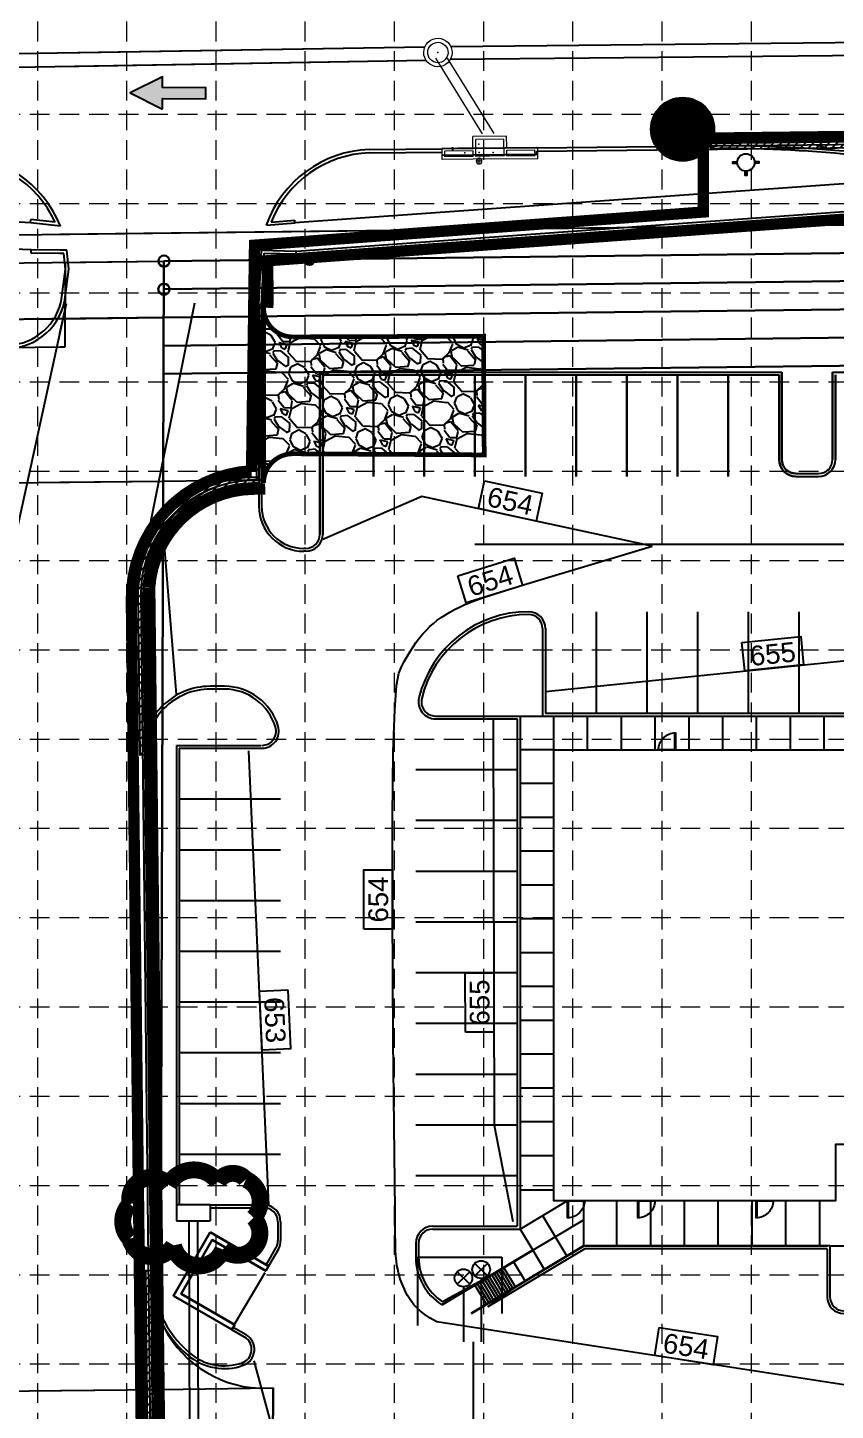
# Model space of a CAD drawing. Header units: feet. Extents: x -1048 to -33, y 2514 to 3149.
# Drawn here: x -779.7 to -636.3, y 2775.5 to 3020.8 of the extents above; entities that cross this region are included whole.
import ezdxf
from ezdxf.enums import TextEntityAlignment as Align

# ---------------------------------------------------------------- set-up
doc = ezdxf.new("R2010")
doc.units = ezdxf.units.FT
doc.header["$LTSCALE"] = 20
doc.header["$MEASUREMENT"] = 0
for name, pattern in [('DASHED', [0.75, 0.5, -0.25]), ('HIDDEN', [0.375, 0.25, -0.125]), ('HIDDEN2', [0.1875, 0.125, -0.0625]), ('PHANTOM2', [1.25, 0.625, -0.125, 0.125, -0.125, 0.125, -0.125])]:
    doc.linetypes.add(name, pattern=pattern)
for name, color, linetype in [('1 PROPOSED CONTOURS', 36, 'Continuous'), ('ARROWS', 252, 'Continuous'), ('BOUND-ADJ', 3, 'PHANTOM2'), ('BOUNDARY', 4, 'PHANTOM2'), ('E_CONC', 7, 'Continuous'), ('E_CURB', 7, 'Continuous'), ('E_FL_STRIPE', 81, 'HIDDEN2'), ('E_GUT', 8, 'HIDDEN2'), ('EX_ESMT_ACCESS', 3, 'HIDDEN2'), ('EX_ESMT_ACCESS_OFF', 3, 'HIDDEN2'), ('EX_ESMT_FIRELANE', 3, 'HIDDEN2'), ('EX_ESMT_UTIL', 3, 'HIDDEN2'), ('EX_ESMT_UTIL_OFF', 3, 'HIDDEN2'), ('EX_FH', 150, 'Continuous'), ('EX_INLETS_MANHOLES', 8, 'HIDDEN2'), ('EX_ROW_DED', 2, 'HIDDEN2'), ('EX_STM_SEW', 8, 'HIDDEN'), ('GRID', 254, 'HIDDEN'), ('LEGEND', 2, 'Continuous'), ('LIMITS OF DISTURBANCE', 1, 'HIDDEN'), ('P_BLDG', 1, 'Continuous'), ('P_BLDG_DOOR', 3, 'Continuous'), ('P_CONTOUR', 1, 'Continuous'), ('P_CONTOUR_FOOT', 1, 'Continuous'), ('P_CURB', 2, 'Continuous'), ('P_DEDICATION', 1, 'PHANTOM2'), ('P_DUMPSTER', 2, 'Continuous'), ('P_ESMT_LAND', 3, 'HIDDEN'), ('P_ESMT_SEW', 2, 'HIDDEN'), ('P_ESMT_WATER', 3, 'HIDDEN2'), ('P_GUT', 7, 'Continuous'), ('P_INLET', 40, 'Continuous'), ('P_STM_SEW', 40, 'Continuous'), ('P_STRIPE', 7, 'HIDDEN'), ('P_WALK', 2, 'Continuous'), ('P_WALK_JNT', 7, 'Continuous'), ('P_WATER_SERVICE', 3, 'Continuous'), ('SAWCUT', 220, 'Continuous'), ('SILT FENCE', 200, 'Continuous')]:
    doc.layers.add(name, color=color, linetype=linetype)
doc.styles.get("Standard").update_dxf_attribs({"font": 'ARIAL.TTF'})
pattern_1 = [(45, (8.7364, -40.0824), (-0.70710678, 0.70710678), [])]

# ---------------------------------------------------------------- blocks, each defined once
blk = doc.blocks.new('arrow')
blk.add_lwpolyline([(-67.01, -25.36), (-59.33, -25.42), (-59.57, -56.14), (-51.89, -56.2), (-51.65, -25.48), (-43.97, -25.54), (-55.3, -2.41), (-67.01, -25.36)], close=True)
at = {"color": 254}
for points in [[(-43.97, -25.54), (-67.01, -25.36), (-55.3, -2.41), (-67.01, -25.36)], [(-59.57, -56.14), (-51.89, -56.2), (-59.33, -25.42), (-51.65, -25.48)]]:
    blk.add_solid(points, dxfattribs=at)

msp = doc.modelspace()

# ---------------------------------------------------------------- hatches: boundary and pattern name
at = {"linetype": 'Continuous'}
h = msp.add_hatch(color=256, dxfattribs=at)
edge = h.paths.add_edge_path()
edge.add_ellipse((-729.66, 2979.42), major_axis=(-0.566, 0.566), ratio=1, start_angle=45, end_angle=225)
edge.add_ellipse((-729.66, 2979.42), major_axis=(-0.566, 0.566), ratio=1, start_angle=225, end_angle=405)
at = {"layer": 'GRID', "linetype": 'Continuous'}
h = msp.add_hatch(dxfattribs=at)
h.set_pattern_fill('ANSI31', color=3, style=0)
h.set_pattern_definition([(45, (-70.10864, 461.42586), (-0.0883883476, 0.0883883476), [])])
edge = h.paths.add_edge_path()
edge.add_arc((-663.43, 3002.75), 5.62, 0, 360)
at = {"layer": 'LEGEND'}
h = msp.add_hatch(dxfattribs=at)
h.set_pattern_fill('GRAVEL', color=4, scale=8.291892, angle=136.0657, style=0)
h.set_pattern_definition([(4.078545, (10905.0397, 7982.757), (99.549000817, 7.716185986), [1.115558, -110.440438]), (321.0354448, (10906.15243, 7982.83635), (-77.408660847, 63.066973448), [1.9143325, -189.51886]), (268.576145, (10907.6409, 7981.63255), (3.572196363, 123.21606625), [1.3498205, -133.6323955]), (43.339445, (10911.408, 7980.88163), (-121.034952737, -113.672708114), [1.743271, -172.5837733]), (68.899445, (10912.67588, 7982.07807), (-39.181662196, -100.42147643), [1.709415, -169.232315]), (133.339445, (10913.29128, 7983.67287), (113.672708114, -121.034952737), [1.743271, -172.5837733]), (173.7599448, (10912.09484, 7984.94075), (135.1586432676, -15.0785587355), [2.3053864, -228.233073]), (208.3210448, (10909.8031, 7985.19133), (-168.369145802, -91.096081336), [2.176522, -215.475765]), (257.495345, (10907.8871, 7984.15876), (-27.020968208, -123.652304195), [1.7491746, -173.168476]), (311.302145, (10907.5084, 7982.4511), (-59.931097425, 69.256273053), [1.996953, -97.8506513]), (358.4631448, (10908.82643, 7980.9509), (134.940543644, -3.354071306), [2.582493, -255.667013]), (274.879845, (10905.55395, 7986.637), (7.27998225, -76.10004967), [0.8814364, -87.262577]), (307.534945, (10905.62893, 7985.75875), (-66.12038999, 86.734017055), [1.6769273, -166.016205]), (1.065745, (10906.6506, 7984.429), (5.7531859, 5.9712952), [1.1726476, -10.5538537]), (339.264345, (10906.3782, 7983.3097), (-41.36284104, 16.82332415), [0.631494, -62.5176727]), (67.867145, (10906.9688, 7983.0861), (-11.28826095, -23.66706531), [0.8930616, -43.7601445]), (167.029545, (10907.3053, 7983.9134), (-29.42025075, 5.31693926), [1.4504924, -46.8991314]), (297.630845, (10905.8918, 7984.239), (-6.18941446, 17.4776545), [1.0488497, -25.1724177]), (152.455245, (10910.43213, 7979.74926), (-76.972457159, 39.618016774), [1.469323, -145.4633746]), (206.411945, (10909.12936, 7980.42874), (87.170182204, 42.67153094), [1.232681, -122.0351564]), (69.264345, (10904.7411, 7983.0447), (-16.82332415, -41.36284104), [1.2629795, -61.886187]), (119.676245, (10905.1883, 7984.22584), (42.45343661, -75.445689965), [1.469323, -145.4633746]), (115.509745, (10913.9991, 7983.4515), (18.35013278, -40.70849382), [1.4169185, -69.429039]), (70.840845, (10913.3889, 7984.73025), (-33.428624242, -94.45012299), [1.1872165, -117.5346077]), (202.867145, (10910.4346, 7989.0735), (-40.70851348, -18.3500895), [1.2629795, -61.886187]), (153.419745, (10909.2709, 7988.5827), (100.6395306, -50.90626388), [1.389978, -137.607462]), (205.509745, (10913.3605, 7986.2544), (40.70849382, 18.35013278), [0.708459, -70.1374985]), (237.375645, (10910.7929, 7988.7283), (-17.04146138, -29.63834844), [0.4228036, -41.857711]), (302.029545, (10910.565, 7988.3722), (-12.1607105, 23.23083713), [1.709415, -32.478926]), (322.074745, (10911.47154, 7986.923), (-65.466112415, 51.560549988), [1.584166, -156.832205]), (79.755845, (10907.823, 7984.4508), (-5.53506426, -17.69577586), [1.195873, -28.700966]), (129.2229448, (10908.03572, 7985.6276), (-90.00556944, 109.746760086), [2.0878486, -206.696658]), (197.011145, (10906.7155, 7987.245), (64.157464383, 18.78631948), [0.8537, -84.516551]), (226.065745, (10905.899, 7986.995), (0.2181093, -11.7244774), [0.4975135, -7.7943784]), (256.322145, (10911.41837, 7986.6288), (16.387159664, 64.811775166), [1.151943, -114.0427013]), (184.078545, (10911.146, 7985.5095), (-99.549000817, -7.716185986), [2.231116, -109.32488]), (136.065745, (10908.9205, 7985.351), (-11.7244774, -0.2181093), [2.155892, -6.136]), (101.370545, (10907.36797, 7986.84667), (19.440561438, -99.330912733), [1.311064, -129.795256]), (30.120345, (10907.1095, 7988.132), (28.98402973, 18.13199082), [1.207316, -59.158569]), (343.7117448, (10908.1538, 7988.73785), (170.9864341985, -49.597493435), [1.9657174, -194.606342]), (311.4918448, (10910.0406, 7988.18652), (71.8736630555, -80.762658482), [2.079598, -205.879998])])
edge = h.paths.add_edge_path()
edge.add_line((-737.81, 2971.11), (-737.81, 2940.01))
edge.add_arc((-732.63, 2940.01), 5.18, 90.0391, 180, ccw=False)
edge.add_line((-732.63, 2945.19), (-698.65, 2944.99))
edge.add_line((-698.65, 2944.99), (-698.76, 2966.05))
edge.add_line((-698.76, 2966.05), (-732.62, 2965.92))
edge.add_arc((-732.63, 2971.11), 5.18, 180, 270.0391, ccw=False)
at = {"layer": 'SAWCUT', "linetype": 'Continuous'}
h = msp.add_hatch(dxfattribs=at)
h.set_pattern_fill('ANSI31', color=252, scale=8, style=0)
h.set_pattern_definition([(45, (2.4313, -9.9284), (-0.70710678, 0.70710678), [])])
h.paths.add_polyline_path([(-658.43, 2999.2), (-408.63, 3001.99), (-408.64, 3002.99), (-658.44, 3000.2)])
h = msp.add_hatch(dxfattribs=at)
h.set_pattern_fill('ANSI31', color=252, scale=8, style=0)
h.set_pattern_definition([(45, (74.347, -209.8764), (-0.70710678, 0.70710678), [])])
edge = h.paths.add_edge_path()
edge.add_line((-760.11, 2920.55), (-759.8, 2891.82))
edge.add_line((-759.8, 2891.82), (-758.8, 2891.83))
edge.add_line((-758.8, 2891.83), (-759.12, 2920.56))
edge.add_arc((-739.41, 2920.28), 19.7, 87.5252, 179.1906, ccw=False)
edge.add_line((-738.56, 2939.97), (-738.16, 2971.61))
edge.add_line((-738.16, 2971.61), (-738.66, 2971.62))
edge.add_line((-738.66, 2971.62), (-739.05, 2940.98))
edge.add_arc((-739.41, 2920.28), 20.7, 88.9934, 179.1906)
h = msp.add_hatch(dxfattribs=at)
h.set_pattern_fill('ANSI31', color=252, scale=8, style=0)
h.set_pattern_definition(pattern_1)
edge = h.paths.add_edge_path()
edge.add_line((-767.22, 2756.15), (-767.23, 2753.62))
edge.add_line((-767.23, 2753.62), (-766.23, 2753.62))
edge.add_line((-766.23, 2753.62), (-766.22, 2756.15))
edge.add_arc((-756.36, 2755.41), 9.89, 96.0038, 175.7197, ccw=False)
edge.add_line((-757.39, 2765.24), (-757.78, 2800.3))
edge.add_line((-757.78, 2800.3), (-758.78, 2800.29))
edge.add_line((-758.78, 2800.29), (-758.4, 2766.1))
edge.add_arc((-756.36, 2755.41), 10.89, 100.8182, 175.7197)
h = msp.add_hatch(dxfattribs=at)
h.set_pattern_fill('ANSI31', color=252, scale=8, style=0)
h.set_pattern_definition(pattern_1)
edge = h.paths.add_edge_path()
edge.add_line((-767.22, 2756.15), (-767.23, 2753.62))
edge.add_line((-767.23, 2753.62), (-766.23, 2753.62))
edge.add_line((-766.23, 2753.62), (-766.22, 2756.15))
edge.add_arc((-756.36, 2755.41), 9.89, 96.0038, 175.7197, ccw=False)
edge.add_line((-757.39, 2765.24), (-757.78, 2800.3))
edge.add_line((-757.78, 2800.3), (-758.78, 2800.29))
edge.add_line((-758.78, 2800.29), (-758.4, 2766.1))
edge.add_arc((-756.36, 2755.41), 10.89, 100.8182, 175.7197)

# ---------------------------------------------------------------- linework, layer by layer
at = {"linetype": 'Continuous'}
msp.add_ellipse((-729.66, 2979.42), major_axis=(-0.566, 0.566), ratio=1, start_param=3.926991, end_param=10.210176, dxfattribs=at)
at = {"layer": 'BOUND-ADJ', "color": 7, "linetype": 'Continuous'}
for p in [(-934.64, 2977.22), (-773.96, 2979.14)]:
    msp.add_line(p, (-755.49, 2979.36), dxfattribs=at)
at = {"layer": 'BOUNDARY', "color": 7, "linetype": 'Continuous', "lineweight": 30}
for p in [(-455.47, 2982.94), (-756.43, 2684.6)]:
    msp.add_line(p, (-755.49, 2979.36), dxfattribs=at)
for centre in [(-755.49, 2979.36), (-755.5, 2974.36)]:
    msp.add_circle(centre, 1, dxfattribs=at)
at = {"layer": 'E_CONC', "color": 7, "linetype": 'Continuous'}
for p, q in [((-623.28, 2993.89), (-732.24, 2986.15)), ((-732.01, 2981.11), (-622.89, 2989.01)), ((-779.18, 2986.13), (-791.69, 2986.95)), ((-773.85, 2985.56), (-779.18, 2986.13)), ((-737.32, 2985.75), (-732.23, 2986.15)), ((-779.06, 2981.36), (-790.65, 2981.86)), ((-772.73, 2981.33), (-779.06, 2981.36)), ((-772.73, 2981.33), (-773.96, 2981.33)), ((-738.18, 2981.28), (-732.01, 2981.11)), ((-738.56, 2939.97), (-738.16, 2971.61))]:
    msp.add_line(p, q, dxfattribs=at)
at = {"layer": 'E_CURB', "color": 7, "linetype": 'Continuous'}
for p, q in [((-689.32, 2998.85), (-408.63, 3001.99)), ((-704.26, 2999.55), (-704.25, 2999.05)), ((-719.04, 2998.57), (-706.19, 2998.67)), ((-706.18, 2998.18), (-689.29, 2998.35)), ((-689.29, 2998.35), (-689.32, 2998.85)), ((-779.18, 2986.13), (-779.11, 2986.73)), ((-774.81, 2986.26), (-779.11, 2986.73)), ((-736.48, 2986.29), (-732.24, 2986.62)), ((-732.24, 2986.15), (-732.26, 2986.62)), ((-779.07, 2980.76), (-779.06, 2981.36)), ((-773.28, 2980.73), (-779.07, 2980.76)), ((-773.28, 2980.73), (-773.96, 2980.73)), ((-773, 2977.96), (-773.28, 2980.73)), ((-773, 2977.96), (-773.28, 2980.73)), ((-738.16, 2971.61), (-737.7, 2980.8)), ((-737.7, 2980.8), (-732.03, 2980.65)), ((-732.03, 2980.65), (-732.01, 2981.11)), ((-773.75, 2972.18), (-773, 2977.96)), ((-773.75, 2972.18), (-773, 2977.96)), ((-759.12, 2920.56), (-757.39, 2765.24))]:
    msp.add_line(p, q, dxfattribs=at)
for centre, radius, start, end in [((-792.8, 2977.87), 19.85, 25.0115, 89.5822), ((-718.28, 2978.97), 19.62, 92.2398, 158.102), ((-783.47, 2974.43), 9.97, 342.4371, 346.9527), ((-739.41, 2920.28), 19.7, 87.5252, 179.1906)]:
    msp.add_arc(centre, radius, start, end, dxfattribs=at)
at = {"layer": 'E_CURB', "color": 253, "linetype": 'Continuous'}
msp.add_arc((-783.47, 2974.43), 9.97, 266.4808, 346.9527, dxfattribs=at)
at = {"layer": 'E_FL_STRIPE', "color": 253, "linetype": 'Continuous'}
for p in [(-783.72, 2921.72), (-773.96, 2966.6)]:
    msp.add_line(p, (-772.82, 2971.85), dxfattribs=at)
at = {"layer": 'E_FL_STRIPE', "color": 7, "linetype": 'Continuous'}
msp.add_line((-750.09, 2971.92), (-759.13, 2926.9), dxfattribs=at)
at = {"layer": 'E_GUT', "color": 7, "linetype": 'Continuous'}
for p, q in [((-689.33, 2999.45), (-357.94, 3003.15)), ((-689.33, 2999.45), (-706.2, 2999.27)), ((-719.05, 2999.17), (-706.2, 2999.27)), ((-772.4, 2977.95), (-772.73, 2981.33)), ((-772.4, 2977.95), (-772.73, 2981.33)), ((-738.66, 2971.64), (-738.18, 2981.28)), ((-773.16, 2972.1), (-772.4, 2977.95)), ((-773.16, 2972.1), (-772.4, 2977.95)), ((-759.61, 2920.56), (-757.9, 2765.78))]:
    msp.add_line(p, q, dxfattribs=at)
for centre, radius, start, end in [((-792.8, 2977.87), 20.45, 22.0733, 89.5822), ((-718.28, 2978.97), 20.22, 92.1849, 160.4152), ((-739.41, 2920.28), 20.2, 87.5684, 179.1906)]:
    msp.add_arc(centre, radius, start, end, dxfattribs=at)
at = {"layer": 'E_GUT', "color": 253, "linetype": 'Continuous'}
for start in [266.4694, 334.1056]:
    msp.add_arc((-783.47, 2974.43), 10.57, start, 347.3014, dxfattribs=at)
at = {"layer": 'EX_ESMT_ACCESS', "color": 7, "linetype": 'Continuous'}
for p, q in [((-737.85, 2967.57), (-738, 2979.57)), ((-737.53, 2940.57), (-737.85, 2967.57)), ((-755.61, 2940.35), (-739.42, 2940.54)), ((-739.42, 2940.54), (-737.53, 2940.57)), ((-756.13, 2779.25), (-736.13, 2779.49))]:
    msp.add_line(p, q, dxfattribs=at)
at = {"layer": 'EX_ESMT_ACCESS', "color": 7, "linetype": 'Continuous', "lineweight": 30}
msp.add_line((-736.2, 2755.49), (-736.13, 2779.49), dxfattribs=at)
at = {"layer": 'EX_ESMT_ACCESS_OFF', "color": 253, "linetype": 'Continuous'}
for p, q in [((-773.04, 2964.15), (-772.99, 2979.15)), ((-773.04, 2964.15), (-772.99, 2979.15)), ((-783.66, 2964.02), (-773.04, 2964.15)), ((-773.96, 2964.14), (-773.04, 2964.15)), ((-783.39, 2940.02), (-755.61, 2940.35)), ((-773.96, 2940.14), (-755.61, 2940.35)), ((-960.27, 2776.85), (-756.13, 2779.25)), ((-773.96, 2779.04), (-756.13, 2779.25))]:
    msp.add_line(p, q, dxfattribs=at)
at = {"layer": 'EX_ESMT_ACCESS_OFF', "color": 7, "linetype": 'Continuous'}
msp.add_line((-757.74, 2799.21), (-759.18, 2920.31), dxfattribs=at)
for centre, start, end in [((-739.18, 2920.55), 145.3722, 180.6833), ((-737.74, 2799.44), 180.6833, 203.4302)]:
    msp.add_arc(centre, 20, start, end, dxfattribs=at)
at = {"layer": 'EX_ESMT_FIRELANE', "color": 7, "linetype": 'Continuous'}
for centre, start, end in [((-739.18, 2920.55), 90.6833, 145.3722), ((-737.74, 2799.44), 203.4302, 267.5122)]:
    msp.add_arc(centre, 20, start, end, dxfattribs=at)
at = {"layer": 'EX_ESMT_UTIL', "color": 7, "linetype": 'Continuous', "lineweight": 30}
msp.add_line((-755.37, 2969.36), (-455.51, 2972.94), dxfattribs=at)
at = {"layer": 'EX_ESMT_UTIL_OFF', "color": 253, "linetype": 'Continuous', "lineweight": 30}
for p in [(-944.67, 2967.1), (-773.96, 2969.14)]:
    msp.add_line(p, (-755.37, 2969.36), dxfattribs=at)
at = {"layer": 'EX_FH', "color": 7, "linetype": 'Continuous', "elevation": -434.87}
for points in [[(-653.72, 2996.69), (-654.49, 2996.68), (-654.49, 2996.99), (-653.72, 2997)], [(-650.66, 2997.03), (-649.89, 2997.04), (-649.89, 2996.73), (-650.66, 2996.72)], [(-652.02, 2995.33), (-652.01, 2994.56), (-652.32, 2994.56), (-652.33, 2995.33)]]:
    msp.add_lwpolyline(points, dxfattribs=at)
at = {"layer": 'EX_FH', "color": 7, "linetype": 'Continuous'}
msp.add_circle((-652.19, 2996.86, -434.87), 1.54, dxfattribs=at)
at = {"layer": 'EX_INLETS_MANHOLES', "color": 5, "linetype": 'Continuous', "lineweight": 0}
for p, q in [((-700.64, 2999.44), (-706.14, 2999.36)), ((-694.67, 3001.52), (-700.67, 3001.44)), ((-700.64, 2999.44), (-700.67, 3001.44)), ((-695.16, 3001.01), (-700.16, 3000.94)), ((-700.12, 2997.94), (-700.16, 3000.94)), ((-695.12, 2998.01), (-695.16, 3001.01)), ((-694.64, 2999.52), (-694.67, 3001.52)), ((-694.64, 2999.52), (-689.14, 2999.59)), ((-689.12, 2997.59), (-689.14, 2999.59)), ((-706.11, 2997.36), (-706.14, 2999.36)), ((-700.61, 2997.44), (-706.11, 2997.36)), ((-700.63, 2998.94), (-705.63, 2998.87)), ((-705.62, 2997.87), (-705.63, 2998.87)), ((-700.62, 2997.94), (-705.62, 2997.87)), ((-700.62, 2997.94), (-700.63, 2998.94)), ((-694.61, 2997.52), (-700.61, 2997.44)), ((-695.12, 2998.01), (-700.12, 2997.94)), ((-699.05, 2997.11), (-700.05, 2997.1)), ((-699.54, 2996.6), (-699.56, 2997.6)), ((-694.63, 2999.02), (-689.64, 2999.09)), ((-694.62, 2998.02), (-694.63, 2999.02)), ((-694.62, 2998.02), (-689.62, 2998.09)), ((-694.61, 2997.52), (-689.12, 2997.59)), ((-689.62, 2998.09), (-689.64, 2999.09))]:
    msp.add_line(p, q, dxfattribs=at)
for major_axis in [(1.81, 1.75), (1.3, 1.26)]:
    msp.add_ellipse((-706.87, 3016.36), major_axis=major_axis, ratio=1, dxfattribs=at)
at = {"layer": 'EX_INLETS_MANHOLES', "color": 5, "linetype": 'Continuous', "lineweight": 0, "extrusion": (0, 0, -1)}
msp.add_ellipse((-699.55, 2997.1), major_axis=(-0.347, 0.36), ratio=1, dxfattribs=at)
at = {"layer": 'EX_INLETS_MANHOLES', "color": 5, "linetype": 'Continuous', "lineweight": 0}
for p in [(-706.87, 3016.36), (-699.59, 3000.1), (-702.07, 2998.57), (-699.57, 2998.6), (-699.56, 2997.6), (-699.56, 2997.6), (-699.55, 2997.1), (-697.07, 2998.64)]:
    msp.add_point(p, dxfattribs=at)
at = {"layer": 'EX_ROW_DED', "color": 7, "linetype": 'Continuous'}
for points in [[(-929.62, 2982.28), (-388.61, 2988.74)], [(-773.96, 2984.14), (-388.61, 2988.74)]]:
    msp.add_lwpolyline(points, dxfattribs=at)
at = {"layer": 'EX_STM_SEW', "color": 5, "linetype": 'Continuous'}
for p, q in [((-411.08, 3020.28), (-704.57, 3017.39)), ((-918.76, 3013.91), (-709.17, 3017.38)), ((-773.96, 3016.31), (-709.17, 3017.38)), ((-411.19, 3018.01), (-704.67, 3015.12)), ((-708.95, 3014.94), (-918.8, 3011.41)), ((-708.95, 3014.94), (-773.96, 3013.85))]:
    msp.add_line(p, q, dxfattribs=at)
at = {"layer": 'EX_STM_SEW', "color": 5, "linetype": 'Continuous', "lineweight": 0}
for p, q in [((-707.28, 3015.35), (-698.99, 3001.96)), ((-705.23, 3015.38), (-696.95, 3001.99))]:
    msp.add_line(p, q, dxfattribs=at)
at = {"layer": 'GRID', "color": 252, "linetype": 'HIDDEN', "lineweight": 0, "ltscale": 0.7}
for p, q in [((-777.96, 3132.09), (-777.96, 2577.86)), ((-762.12, 3132.09), (-762.12, 2577.86)), ((-746.29, 3132.09), (-746.29, 2577.86)), ((-730.46, 3132.09), (-730.46, 2577.86)), ((-714.62, 3132.09), (-714.62, 2577.86)), ((-698.79, 3132.09), (-698.79, 2577.86)), ((-682.96, 3132.09), (-682.96, 2577.86)), ((-667.12, 3132.09), (-667.12, 2577.86)), ((-651.29, 3132.09), (-651.29, 2577.86)), ((-1031.29, 3005.43), (-49.62, 3005.43)), ((-1031.29, 2989.59), (-49.62, 2989.59)), ((-1031.29, 2973.76), (-49.62, 2973.76)), ((-1031.29, 2957.93), (-49.62, 2957.93)), ((-1031.29, 2942.09), (-49.62, 2942.09)), ((-1031.29, 2926.26), (-49.62, 2926.26)), ((-1031.29, 2910.43), (-49.62, 2910.43)), ((-1031.29, 2894.59), (-49.62, 2894.59)), ((-1031.29, 2878.76), (-49.62, 2878.76)), ((-1031.29, 2862.93), (-49.62, 2862.93)), ((-1031.29, 2847.09), (-49.62, 2847.09)), ((-1031.29, 2831.26), (-49.62, 2831.26)), ((-1031.29, 2815.43), (-49.62, 2815.43)), ((-1031.29, 2799.59), (-49.62, 2799.59)), ((-1031.29, 2783.76), (-49.62, 2783.76))]:
    msp.add_line(p, q, dxfattribs=at)
at = {"layer": 'GRID', "color": 3, "linetype": 'Continuous'}
msp.add_circle((-663.43, 3002.75), 5.62, dxfattribs=at)
at = {"layer": 'LEGEND', "color": 4, "const_width": 0.829}
msp.add_lwpolyline([(-737.81, 2971.11), (-737.81, 2940.01, -0.414014), (-732.63, 2945.19), (-698.65, 2944.99), (-698.76, 2966.05), (-732.62, 2965.92, -0.414413)], format="xyb", close=True, dxfattribs=at)
at = {"layer": 'LEGEND', "color": 170, "ltscale": 100, "const_width": 3}
msp.add_lwpolyline([(-754.72, 2815.55, 0.520567), (-754.72, 2815.55, 0.765195), (-761.51, 2812.13, 0.417879), (-761.56, 2805.98, 0.6649), (-753.79, 2804.79, 0.744833), (-745.04, 2804.06, 0.975642), (-739.59, 2809.69, 0.520567), (-740.95, 2816.48, 0.520567), (-745.92, 2816.03, 0.540264), (-754.72, 2815.55)], format="xyb", close=True, dxfattribs=at)
at = {"layer": 'LIMITS OF DISTURBANCE', "linetype": 'DASHED', "ltscale": 2, "const_width": 2}
msp.add_lwpolyline([(-399.77, 2994.05), (-394.78, 2701.72), (-349.98, 2697.12), (-352.31, 2670.81), (-393.19, 2674.96, 0.017517), (-552.3, 2682.58), (-767.07, 2683.09), (-767.99, 2756.67, -0.366057), (-759.46, 2767.01), (-761.29, 2919.28, -0.400744), (-739.95, 2942.18), (-739.42, 2982.19), (-659.75, 2988.07), (-659.75, 3001.17), (-405.17, 3004.2), (-404.99, 2993.94)], format="xyb", close=True, dxfattribs=at)
at = {"layer": 'P_BLDG', "color": 7, "linetype": 'Continuous'}
msp.add_lwpolyline([(-506.29, 2892.68), (-506.29, 2822.68), (-636.29, 2822.68), (-636.29, 2812.68), (-686.29, 2812.68), (-686.29, 2892.68)], close=True, dxfattribs=at)
at = {"layer": 'P_BLDG_DOOR', "color": 7, "linetype": 'Continuous'}
for points in [[(-664.86, 2895.68), (-664.86, 2892.68), (-667.71, 2892.68, -0.414214), (-664.71, 2895.68), (-664.71, 2892.68), (-664.86, 2892.68)], [(-683.71, 2809.69), (-683.71, 2812.68), (-680.86, 2812.68, -0.414214), (-683.86, 2809.68), (-683.86, 2812.68), (-683.71, 2812.68)], [(-671.21, 2809.69), (-671.21, 2812.68), (-668.36, 2812.68, -0.414214), (-671.36, 2809.68), (-671.36, 2812.68), (-671.21, 2812.68)], [(-650.21, 2809.69), (-650.21, 2812.68), (-647.36, 2812.68, -0.414214), (-650.36, 2809.68), (-650.36, 2812.68), (-650.21, 2812.68)]]:
    msp.add_lwpolyline(points, format="xyb", dxfattribs=at)
at = {"layer": 'P_CONTOUR', "color": 36, "linetype": 'Continuous'}
for p, q in [((-639.69, 2999.98), (-636.87, 2999.14)), ((-755.69, 2931.76), (-753.32, 2902.51)), ((-700.32, 2929.18), (-478.32, 2929.18))]:
    msp.add_line(p, q, dxfattribs=at)
for points in [[(-668.85, 2928.8), (-709.74, 2937.64), (-727.27, 2930)], [(-714.47, 2810.96), (-714.8, 2841.15), (-714.94, 2864.1), (-714.93, 2880.83), (-714.79, 2892.39), (-714.53, 2899.79), (-714.19, 2904.07), (-713.78, 2906.27), (-713.32, 2907.41), (-712.84, 2908.34), (-712.33, 2909.25), (-711.81, 2910.12), (-711.27, 2910.96), (-710.7, 2911.76), (-710.12, 2912.52), (-709.53, 2913.24), (-708.92, 2913.91), (-708.29, 2914.53), (-707.65, 2915.11), (-706.98, 2915.65), (-706.28, 2916.16), (-705.54, 2916.64), (-704.76, 2917.1), (-703.94, 2917.55), (-703.06, 2917.99), (-702.07, 2918.43), (-700.74, 2918.97), (-698.76, 2919.67), (-695.83, 2920.63), (-691.68, 2921.93), (-685.99, 2923.67), (-678.48, 2925.93), (-668.85, 2928.8)], [(-687.79, 2903.04), (-606.79, 2911.35)], [(-697.08, 2897.93), (-696.9, 2826.1), (-693.58, 2809)], [(-736.86, 2811.93), (-740.41, 2892.53)], [(-707.06, 2791.21), (-708.22, 2791.87), (-709.18, 2792.5), (-709.97, 2793.11), (-710.61, 2793.69), (-711.14, 2794.26), (-711.57, 2794.82), (-711.93, 2795.36), (-712.24, 2795.91), (-712.54, 2796.45), (-712.81, 2796.99), (-713.06, 2797.54), (-713.29, 2798.1), (-713.5, 2798.68), (-713.69, 2799.27), (-713.86, 2799.89), (-714, 2800.54), (-714.13, 2801.24), (-714.23, 2802.01), (-714.31, 2802.91), (-714.37, 2803.98), (-714.42, 2805.28), (-714.45, 2806.84), (-714.47, 2808.72), (-714.47, 2810.96)], [(-742.83, 2790.98), (-737.51, 2799.95)], [(-579.79, 2759.53), (-561.8, 2768.73), (-707.06, 2791.21)], [(-703.6, 2767.74), (-734.62, 2766.37), (-739.48, 2784.3)]]:
    msp.add_lwpolyline(points, dxfattribs=at)
at = {"layer": 'P_CONTOUR', "color": 35}
for points in [[(-668.85, 2928.8), (-709.74, 2937.64), (-727.27, 2930)], [(-714.47, 2810.96), (-714.8, 2841.15), (-714.94, 2864.1), (-714.93, 2880.83), (-714.79, 2892.39), (-714.53, 2899.79), (-714.19, 2904.07), (-713.78, 2906.27), (-713.32, 2907.41), (-712.84, 2908.34), (-712.33, 2909.25), (-711.81, 2910.12), (-711.27, 2910.96), (-710.7, 2911.76), (-710.12, 2912.52), (-709.53, 2913.24), (-708.92, 2913.91), (-708.29, 2914.53), (-707.65, 2915.11), (-706.98, 2915.65), (-706.28, 2916.16), (-705.54, 2916.64), (-704.76, 2917.1), (-703.94, 2917.55), (-703.06, 2917.99), (-702.07, 2918.43), (-700.74, 2918.97), (-698.76, 2919.67), (-695.83, 2920.63), (-691.68, 2921.93), (-685.99, 2923.67), (-678.48, 2925.93), (-668.85, 2928.8)], [(-687.79, 2903.04), (-606.79, 2911.35)], [(-697.08, 2897.93), (-696.9, 2826.1), (-693.58, 2809)], [(-736.86, 2811.93), (-740.41, 2892.53)], [(-707.06, 2791.21), (-708.22, 2791.87), (-709.18, 2792.5), (-709.97, 2793.11), (-710.61, 2793.69), (-711.14, 2794.26), (-711.57, 2794.82), (-711.93, 2795.36), (-712.24, 2795.91), (-712.54, 2796.45), (-712.81, 2796.99), (-713.06, 2797.54), (-713.29, 2798.1), (-713.5, 2798.68), (-713.69, 2799.27), (-713.86, 2799.89), (-714, 2800.54), (-714.13, 2801.24), (-714.23, 2802.01), (-714.31, 2802.91), (-714.37, 2803.98), (-714.42, 2805.28), (-714.45, 2806.84), (-714.47, 2808.72), (-714.47, 2810.96)], [(-742.83, 2790.98), (-737.51, 2799.95)], [(-579.79, 2759.53), (-561.8, 2768.73), (-707.06, 2791.21)], [(-703.6, 2767.74), (-734.62, 2766.37), (-739.48, 2784.3)]]:
    msp.add_lwpolyline(points, dxfattribs=at)
at = {"layer": 'P_CONTOUR_FOOT', "color": 36, "linetype": 'Continuous'}
for points in [[(-698.6, 2940.41), (-688.34, 2938.19), (-689.41, 2933.24), (-699.67, 2935.46)], [(-703.36, 2923.57), (-693.34, 2926.69), (-691.84, 2921.85), (-701.86, 2918.74)], [(-652.91, 2911.7), (-642.47, 2912.77), (-641.95, 2907.74), (-652.39, 2906.67)], [(-720.01, 2860.88), (-720, 2871.38), (-714.94, 2871.38), (-714.95, 2860.88)], [(-702, 2842.62), (-702.03, 2853.11), (-696.97, 2853.13), (-696.94, 2842.63)], [(-733.48, 2850.12), (-733.02, 2839.63), (-738.07, 2839.41), (-738.54, 2849.9)], [(-667.61, 2790.23), (-657.23, 2788.62), (-658.01, 2783.62), (-668.38, 2785.23)]]:
    msp.add_lwpolyline(points, close=True, dxfattribs=at)
at = {"layer": 'P_CURB', "color": 7, "linetype": 'Continuous'}
for p, q in [((-738.16, 2971.64), (-738.16, 2935.9)), ((-727.82, 2959.68), (-645.82, 2959.68)), ((-636.82, 2959.68), (-574.32, 2959.68)), ((-643.32, 2941.68), (-639.32, 2941.68)), ((-730.32, 2928.4), (-730.66, 2928.4)), ((-688.29, 2914.18), (-688.29, 2898.68)), ((-744.75, 2903.45), (-747.26, 2903.45)), ((-707.31, 2898.68), (-692.29, 2898.68)), ((-692.29, 2898.68), (-692.29, 2816.68)), ((-688.29, 2898.68), (-578.79, 2898.68)), ((-753.29, 2893.47), (-753.29, 2810.65)), ((-753.28, 2893.47), (-738.24, 2893.47)), ((-747.28, 2811.47), (-737.78, 2811.47)), ((-735.28, 2808.97), (-735.28, 2807.63)), ((-735.28, 2807.63), (-735.28, 2805.63)), ((-735.62, 2804.38), (-737.36, 2801.37)), ((-680.94, 2804.68), (-693.12, 2797.39)), ((-637.29, 2804.68), (-680.94, 2804.68)), ((-637.29, 2804.68), (-637.29, 2795.68)), ((-698.01, 2793.88), (-693.12, 2797.39)), ((-741.18, 2788.5), (-743.45, 2789.81))]:
    msp.add_line(p, q, dxfattribs=at)
at = {"layer": 'P_CURB', "color": 7, "linetype": 'Continuous', "lineweight": 30}
for p, q in [((-727.82, 2930.9), (-727.82, 2959.68)), ((-645.82, 2944.18), (-645.82, 2959.68)), ((-636.82, 2944.18), (-636.82, 2959.68))]:
    msp.add_line(p, q, dxfattribs=at)
at = {"layer": 'P_CURB', "color": 7, "linetype": 'Continuous'}
for centre, radius, start, end in [((-655.87, 2769.79), 229.53, 78.0853, 90.6397), ((-639.32, 2944.18), 2.5, 270, 360), ((-730.66, 2935.9), 7.5, 180, 270), ((-730.32, 2930.9), 2.5, 270, 360), ((-690.79, 2897.18), 19.5, 90, 166.391), ((-690.79, 2914.18), 2.5, 0, 90), ((-747.3, 2891.95), 11.5, 89.8167, 180.6346), ((-744.79, 2893.95), 9.5, 16.8308, 89.8167), ((-707.31, 2901.18), 2.5, 166.391, 270), ((-738.09, 2895.97), 2.5, 270, 16.8308), ((-737.78, 2808.97), 2.5, 0, 90), ((-737.78, 2805.63), 2.5, 330, 0), ((-738.28, 2800.53), 19.5, 180.6833, 229.4825), ((-634.79, 2795.68), 2.5, 180, 270), ((-742.43, 2786.34), 2.5, 289.6122, 60), ((-744.78, 2792.93), 9.5, 229.4825, 289.6122)]:
    msp.add_arc(centre, radius, start, end, dxfattribs=at)
at = {"layer": 'P_CURB', "color": 7, "linetype": 'Continuous', "lineweight": 30}
msp.add_arc((-643.32, 2944.18), 2.5, 180, 270, dxfattribs=at)
at = {"layer": 'P_DEDICATION', "color": 7, "linetype": 'Continuous', "lineweight": 30}
msp.add_lwpolyline([(-755.5, 2974.36), (-455.49, 2977.94)], dxfattribs=at)
at = {"layer": 'P_DUMPSTER', "color": 7, "linetype": 'Continuous', "lineweight": 30}
msp.add_lwpolyline([(-747.32, 2807.12), (-736.93, 2801.12), (-737.43, 2800.25), (-746.95, 2805.75), (-752.45, 2796.22), (-742.93, 2790.72), (-743.43, 2789.86), (-753.82, 2795.86)], close=True, dxfattribs=at)
at = {"layer": 'P_ESMT_LAND', "color": 7, "linetype": 'Continuous', "lineweight": 30}
msp.add_lwpolyline([(-755.55, 2959.36), (-455.54, 2962.94)], dxfattribs=at)
at = {"layer": 'P_ESMT_SEW', "color": 7, "linetype": 'Continuous', "lineweight": 30}
msp.add_lwpolyline([(-755.61, 2964.36), (-455.52, 2967.94)], dxfattribs=at)
at = {"layer": 'P_ESMT_WATER', "color": 7, "linetype": 'Continuous'}
for p, q in [((-710.5, 2802.68), (-695.5, 2802.68)), ((-710.5, 2802.68), (-710.5, 2790.56)), ((-695.5, 2802.68), (-695.5, 2792.68))]:
    msp.add_line(p, q, dxfattribs=at)
at = {"layer": 'P_GUT', "color": 7, "linetype": 'Continuous'}
for p, q in [((-738.66, 2971.64), (-738.66, 2935.9)), ((-727.32, 2959.18), (-646.32, 2959.18)), ((-643.32, 2941.18), (-639.32, 2941.18)), ((-730.32, 2927.9), (-730.66, 2927.9)), ((-687.79, 2914.18), (-687.79, 2899.18)), ((-744.75, 2903.95), (-747.26, 2903.95)), ((-687.79, 2899.18), (-606.79, 2899.18)), ((-707.31, 2898.18), (-692.79, 2898.18)), ((-692.79, 2898.18), (-692.79, 2808.18)), ((-752.78, 2892.97), (-752.78, 2811.97)), ((-752.78, 2892.97), (-738.09, 2892.97)), ((-747.28, 2811.97), (-737.78, 2811.97)), ((-734.78, 2808.97), (-734.78, 2805.63)), ((-707.79, 2808.18), (-692.79, 2808.18)), ((-735.18, 2804.13), (-736.93, 2801.12)), ((-710.79, 2805.18), (-710.79, 2802.68)), ((-680.8, 2804.18), (-698.01, 2793.88)), ((-637.79, 2804.18), (-680.8, 2804.18)), ((-637.79, 2804.18), (-637.79, 2795.68)), ((-695.17, 2800.83), (-693.12, 2797.39)), ((-699.04, 2798.52), (-696.98, 2795.08)), ((-698.61, 2798.77), (-696.55, 2795.34)), ((-698.18, 2799.03), (-696.12, 2795.6)), ((-698.18, 2799.03), (-696.12, 2795.6)), ((-697.75, 2799.29), (-695.69, 2795.85)), ((-697.32, 2799.54), (-695.27, 2796.11)), ((-696.89, 2799.8), (-694.84, 2796.37)), ((-696.46, 2800.06), (-694.41, 2796.62)), ((-696.03, 2800.31), (-693.98, 2796.88)), ((-695.6, 2800.57), (-693.55, 2797.14)), ((-700.32, 2797.74), (-698.27, 2794.31)), ((-699.89, 2798), (-697.84, 2794.57)), ((-699.46, 2798.26), (-697.41, 2794.83)), ((-740.93, 2788.93), (-743.2, 2790.24))]:
    msp.add_line(p, q, dxfattribs=at)
at = {"layer": 'P_GUT', "color": 7, "linetype": 'Continuous', "lineweight": 30}
for p, q in [((-727.32, 2930.9), (-727.32, 2959.18)), ((-646.32, 2944.18), (-646.32, 2959.18)), ((-636.32, 2944.18), (-636.32, 2959.18))]:
    msp.add_line(p, q, dxfattribs=at)
at = {"layer": 'P_GUT', "color": 7, "linetype": 'Continuous'}
for centre, radius, start, end in [((-655.87, 2769.79), 230.03, 78.0853, 90.6397), ((-639.32, 2944.18), 3, 270, 360), ((-730.66, 2935.9), 8, 180, 270), ((-730.32, 2930.9), 3, 270, 360), ((-690.79, 2897.18), 20, 90, 166.391), ((-690.79, 2914.18), 3, 0, 90), ((-747.3, 2891.95), 12, 89.8167, 180.6346), ((-744.79, 2893.95), 10, 16.8308, 89.8167), ((-707.31, 2901.18), 3, 166.391, 270), ((-738.09, 2895.97), 3, 270, 16.8308), ((-737.78, 2808.97), 3, 0, 90), ((-707.79, 2805.18), 3, 90, 180), ((-737.78, 2805.63), 3, 330, 0), ((-700.79, 2802.68), 10, 180, 237.4809), ((-738.28, 2800.53), 20, 180.6833, 229.4825), ((-634.79, 2795.68), 3, 180, 270), ((-742.43, 2786.34), 3, 289.6122, 60), ((-744.78, 2792.93), 10, 229.4825, 289.6122)]:
    msp.add_arc(centre, radius, start, end, dxfattribs=at)
at = {"layer": 'P_GUT', "color": 7, "linetype": 'Continuous', "lineweight": 30}
msp.add_arc((-643.32, 2944.18), 3, 180, 270, dxfattribs=at)
at = {"layer": 'P_INLET', "color": 5, "linetype": 'Continuous'}
for p, q in [((-747.28, 2811.97), (-753.28, 2811.97)), ((-753.28, 2811.97), (-753.28, 2809.12)), ((-747.28, 2811.97), (-747.28, 2809.12)), ((-753.28, 2809.12), (-747.28, 2809.12))]:
    msp.add_line(p, q, dxfattribs=at)
at = {"layer": 'P_STM_SEW', "color": 5, "linetype": 'Continuous'}
for p, q in [((-751.06, 2809.12), (-750.76, 2702.01)), ((-749.56, 2809.12), (-749.26, 2702.01))]:
    msp.add_line(p, q, dxfattribs=at)
at = {"layer": 'P_STRIPE', "color": 7, "linetype": 'Continuous', "lineweight": 30}
for p, q in [((-718.32, 2941.18), (-718.32, 2959.18)), ((-709.32, 2941.18), (-709.32, 2959.18)), ((-700.32, 2941.18), (-700.32, 2959.18)), ((-691.32, 2941.18), (-691.32, 2959.18)), ((-682.32, 2941.18), (-682.32, 2959.18)), ((-673.32, 2941.18), (-673.32, 2959.18)), ((-664.32, 2941.18), (-664.32, 2959.18)), ((-655.32, 2941.18), (-655.32, 2959.18)), ((-655.32, 2941.18), (-655.32, 2959.18)), ((-700.99, 2792.68), (-680.94, 2804.68))]:
    msp.add_line(p, q, dxfattribs=at)
at = {"layer": 'P_STRIPE', "color": 7, "linetype": 'Continuous'}
for p, q in [((-678.79, 2917.18), (-678.79, 2899.18)), ((-669.79, 2917.18), (-669.79, 2899.18)), ((-660.79, 2917.18), (-660.79, 2899.18)), ((-651.79, 2917.18), (-651.79, 2899.18)), ((-642.79, 2917.18), (-642.79, 2899.18)), ((-710.79, 2889.18), (-692.79, 2889.18)), ((-752.78, 2883.97), (-734.78, 2883.97)), ((-710.79, 2880.18), (-692.79, 2880.18)), ((-752.78, 2874.97), (-734.78, 2874.97)), ((-710.79, 2871.18), (-692.79, 2871.18)), ((-752.78, 2865.97), (-734.78, 2865.97)), ((-710.79, 2862.18), (-692.79, 2862.18)), ((-752.78, 2856.97), (-734.78, 2856.97)), ((-710.79, 2853.18), (-692.79, 2853.18)), ((-752.78, 2847.97), (-734.78, 2847.97)), ((-710.79, 2844.18), (-692.79, 2844.18)), ((-752.78, 2838.97), (-734.78, 2838.97)), ((-710.79, 2835.18), (-692.79, 2835.18)), ((-752.78, 2829.97), (-734.78, 2829.97)), ((-710.79, 2826.18), (-692.79, 2826.18)), ((-752.78, 2820.97), (-734.78, 2820.97)), ((-710.79, 2817.18), (-692.79, 2817.18)), ((-680.94, 2804.68), (-637.79, 2804.68))]:
    msp.add_line(p, q, dxfattribs=at)
at = {"layer": 'P_WALK', "color": 7, "linetype": 'Continuous'}
for p, q in [((-692.29, 2898.68), (-688.29, 2898.68)), ((-692.29, 2816.68), (-692.29, 2807.68)), ((-707.79, 2807.68), (-692.29, 2807.68)), ((-692.29, 2807.68), (-690.03, 2803.91)), ((-710.29, 2805.18), (-710.29, 2802.68)), ((-637.29, 2804.68), (-627.29, 2804.68)), ((-697.08, 2799.68), (-706.07, 2794.79))]:
    msp.add_line(p, q, dxfattribs=at)
at = {"layer": 'P_WALK', "color": 7, "linetype": 'Continuous', "lineweight": 30}
msp.add_line((-706.16, 2794.25), (-690.03, 2803.91), dxfattribs=at)
at = {"layer": 'P_WALK', "color": 7, "linetype": 'Continuous'}
for centre, radius, start, end in [((-707.79, 2805.18), 2.5, 90, 180), ((-700.79, 2802.68), 9.5, 180, 236.2158)]:
    msp.add_arc(centre, radius, start, end, dxfattribs=at)
at = {"layer": 'P_WALK_JNT', "color": 7, "linetype": 'Continuous'}
for p, q in [((-686.29, 2892.68), (-686.29, 2898.68)), ((-686.29, 2892.68), (-686.29, 2898.68)), ((-680.29, 2892.68), (-680.29, 2898.68)), ((-674.29, 2892.68), (-674.29, 2898.68)), ((-668.29, 2892.68), (-668.29, 2898.68)), ((-662.29, 2892.68), (-662.29, 2898.68)), ((-656.29, 2892.68), (-656.29, 2898.68)), ((-650.29, 2892.68), (-650.29, 2898.68)), ((-644.29, 2892.68), (-644.29, 2898.68)), ((-638.29, 2892.68), (-638.29, 2898.68)), ((-686.29, 2892.68), (-692.29, 2892.68)), ((-686.29, 2886.68), (-692.29, 2886.68)), ((-686.29, 2880.68), (-692.29, 2880.68)), ((-686.29, 2874.68), (-692.29, 2874.68)), ((-686.29, 2868.68), (-692.29, 2868.68)), ((-686.29, 2862.68), (-692.29, 2862.68)), ((-686.29, 2856.68), (-692.29, 2856.68)), ((-686.29, 2850.68), (-692.29, 2850.68)), ((-686.29, 2844.68), (-692.29, 2844.68)), ((-686.29, 2838.68), (-692.29, 2838.68)), ((-686.29, 2832.68), (-692.29, 2832.68)), ((-686.29, 2832.68), (-692.29, 2832.68)), ((-686.29, 2826.68), (-692.29, 2826.68)), ((-686.29, 2820.68), (-692.29, 2820.68)), ((-686.29, 2814.55), (-692.29, 2814.55)), ((-692.29, 2807.68), (-683.93, 2812.68)), ((-680.94, 2804.68), (-680.94, 2812.68)), ((-675.1, 2804.68), (-675.1, 2812.68)), ((-669.1, 2804.68), (-669.1, 2812.68)), ((-663.1, 2804.68), (-663.1, 2812.68)), ((-657.1, 2804.68), (-657.1, 2812.68)), ((-651.1, 2804.68), (-651.1, 2812.68)), ((-645.1, 2804.68), (-645.1, 2812.68)), ((-639.1, 2804.68), (-639.1, 2812.68)), ((-690.03, 2803.91), (-681.1, 2809.25)), ((-688.29, 2810.07), (-683.98, 2802.87)), ((-690.03, 2803.91), (-687.97, 2800.47)), ((-693.46, 2801.85), (-691.4, 2798.42)), ((-693.46, 2801.85), (-691.4, 2798.42))]:
    msp.add_line(p, q, dxfattribs=at)
at = {"layer": 'P_WATER_SERVICE', "color": 7, "linetype": 'Continuous'}
for p, q in [((-698.09, 2801.6), (-700.3, 2799.39)), ((-698.09, 2799.39), (-700.3, 2801.6)), ((-701.22, 2800.11), (-703.44, 2797.9)), ((-701.22, 2797.9), (-703.44, 2800.11)), ((-699.19, 2798.93), (-699.19, 2787.68)), ((-702.33, 2797.44), (-702.33, 2787.68)), ((-700.54, 2765.11), (-700.54, 2787.68))]:
    msp.add_line(p, q, dxfattribs=at)
for centre in [(-699.19, 2800.5), (-702.33, 2799)]:
    msp.add_circle(centre, 1.57, dxfattribs=at)
at = {"layer": 'SAWCUT', "color": 252, "linetype": 'Continuous'}
msp.add_lwpolyline([(-658.43, 2999.2), (-408.63, 3001.99), (-408.64, 3002.99), (-658.44, 3000.2)], close=True, dxfattribs=at)
for points in [[(-760.11, 2920.55), (-759.8, 2891.82), (-758.8, 2891.83), (-759.12, 2920.56, -0.422753), (-738.56, 2939.97), (-738.16, 2971.61), (-738.66, 2971.62), (-739.05, 2940.98, 0.415222), (-760.11, 2920.58)], [(-767.22, 2756.15), (-767.23, 2753.62), (-766.23, 2753.62), (-766.22, 2756.15, -0.362567), (-757.39, 2765.24), (-757.78, 2800.3), (-758.78, 2800.29), (-758.4, 2766.1, 0.338975), (-767.22, 2756.22)], [(-767.22, 2756.15), (-767.23, 2753.62), (-766.23, 2753.62), (-766.22, 2756.15, -0.362567), (-757.39, 2765.24), (-757.78, 2800.3), (-758.78, 2800.29), (-758.4, 2766.1, 0.338975), (-767.22, 2756.22)]]:
    msp.add_lwpolyline(points, format="xyb", dxfattribs=at)
at = {"layer": 'SILT FENCE', "linetype": 'Continuous', "const_width": 2}
msp.add_lwpolyline([(-402.42, 2983.85), (-403.37, 2991.41), (-486.02, 2989.04), (-575.15, 2988.45), (-602.64, 2988.74), (-635.31, 2986.77), (-737.09, 2979.43), (-737.01, 2972.2), (-737.08, 2971.08)], dxfattribs=at)
msp.add_lwpolyline([(-737.52, 2938.96), (-739.82, 2938.9, 0.386016), (-758.02, 2921.52), (-756.19, 2764.4), (-758.1, 2764.08, 0.393593), (-765.46, 2754.52), (-764.69, 2687.49), (-744.48, 2687.24), (-574.65, 2686.81), (-523.08, 2686.11), (-461.35, 2683.55), (-391.54, 2678.62), (-354.25, 2675.2), (-352.62, 2695.69)], format="xyb", dxfattribs=at)

# ---------------------------------------------------------------- block references
at = {"layer": 'ARROWS', "color": 3, "linetype": 'Continuous', "xscale": 0.2499999999990905, "yscale": 0.2500000000009095, "zscale": 0.25, "rotation": 90}
msp.add_blockref('arrow', (-762.12, 3023.06), dxfattribs=at)

# ---------------------------------------------------------------- texts
at = {"layer": '1 PROPOSED CONTOURS', "color": 36, "linetype": 'Continuous'}
for s, rotation, p in [('654', 347.8026, (-694.01, 2936.81)), ('654', 17.2827, (-697.59, 2922.69)), ('655', 5.8543, (-647.43, 2909.7)), ('654', 89.9667, (-717.46, 2866.13)), ('655', 90.1399, (-699.47, 2847.87)), ('653', 272.5233, (-735.79, 2844.76)), ('654', 351.2028, (-662.81, 2786.91))]:
    msp.add_text(s, height=3.5, rotation=rotation, dxfattribs=at).set_placement(p, align=Align.MIDDLE)

doc.saveas('drawing.dxf')
